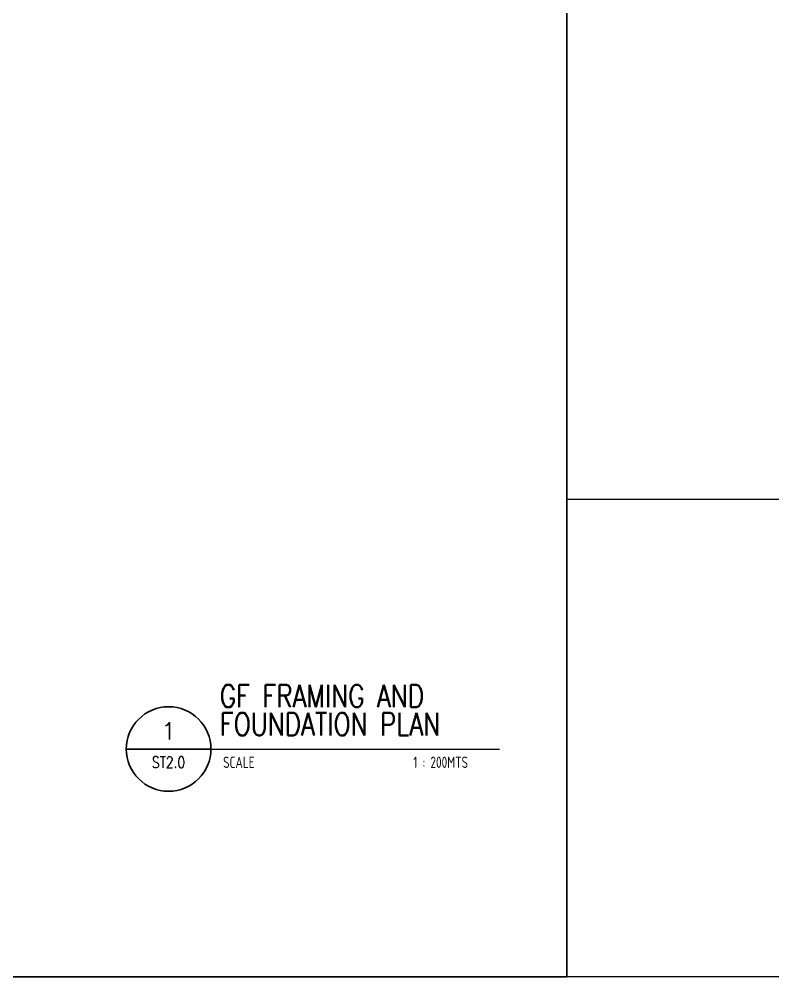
# Model space of a CAD drawing. Header units: millimetres. Extents: x 306431 to 569278, y -16030 to 119854.
# Drawn here: x 462422 to 515850, y -16030 to 51912 of the extents above; entities that cross this region are included whole.
import ezdxf
from ezdxf.enums import TextEntityAlignment as Align

# ---------------------------------------------------------------- set-up
doc = ezdxf.new("R2010")
doc.units = ezdxf.units.MM
doc.header["$MEASUREMENT"] = 0
doc.layers.add('A_LINE', color=1, linetype='Continuous', lineweight=9)
doc.layers.add('S-DETL-GRID', color=62, linetype='Continuous', lineweight=9, plot=False)
doc.layers.add('TARGET-MAIN', color=1, linetype='Continuous')
doc.styles.add('ARCHITEXT', font='architxt.shx', dxfattribs={"width": 0.85})
doc.styles.add('SIMPLEX', font='SIMPLEX.shx', dxfattribs={"width": 0.75, "height": 400})

# ---------------------------------------------------------------- blocks, each defined once
blk = doc.blocks.new('TARGET-DWGLABEL')
at = {"layer": 'TARGET-MAIN'}
blk.add_line((-7.5, 0), (7.5, 0), dxfattribs=at)
blk.add_circle((0, 0), 7.5, dxfattribs=at)
at = {"layer": 'TARGET-MAIN', "color": 2, "style": 'ARCHITEXT', "width": 0.85}
blk.add_text('SCALE', height=2, dxfattribs=at).set_placement((9.66, -2.36), align=Align.MIDDLE_LEFT)
at = {"layer": 'TARGET-MAIN', "color": 6, "style": 'ARCHITEXT', "width": 0.85}
blk.add_attdef('DRAWING_TITLE', text='', height=5, dxfattribs=at).set_placement((9.08, 4.41), align=Align.MIDDLE_LEFT)
at = {"layer": 'TARGET-MAIN', "color": 4, "style": 'ARCHITEXT', "width": 0.85}
blk.add_attdef('DWG_NO.', text='', height=3, dxfattribs=at).set_placement((0, 3.17), align=Align.MIDDLE_CENTER)
at = {"layer": 'TARGET-MAIN', "color": 3, "style": 'ARCHITEXT', "width": 0.85}
blk.add_attdef('SHT_NO.', text='', height=2, dxfattribs=at).set_placement((-0.02, -2.36), align=Align.MIDDLE_CENTER)
at = {"layer": 'TARGET-MAIN', "color": 2, "style": 'ARCHITEXT', "width": 0.85}
blk.add_attdef('SCALE', text='', height=2, dxfattribs=at).set_placement((69.6, -2.36), align=Align.MIDDLE_RIGHT)

msp = doc.modelspace()

# ---------------------------------------------------------------- linework, layer by layer
at = {"layer": 'A_LINE', "color": 1}
msp.add_line((470016.4, 134.1, 0), (496480.4, 134.1, 0), dxfattribs=at)
at = {"layer": 'Defpoints', "ltscale": 0.05, "elevation": 0}
msp.add_lwpolyline([(306430.8, -16030), (501238.3, -16030), (501238.3, 119854.2), (306430.8, 119854.2)], close=True, dxfattribs=at)
at = {"layer": 'S-DETL-GRID', "color": 252, "elevation": 0}
msp.add_lwpolyline([(501238.3, 17870), (549838.3, 17870), (549838.3, -16030), (501238.3, -16030)], close=True, dxfattribs=at)

# ---------------------------------------------------------------- block references
at = {"layer": 'TARGET-MAIN', "color": 1}
ref = msp.add_blockref('TARGET-DWGLABEL', (473016.4, 134.1, 0), dxfattribs=dict(at, xscale=400, yscale=400, zscale=400))
ref.add_attrib('DWG_NO.', '1', dxfattribs={"color": 4, "height": 1200, "style": 'SIMPLEX', "width": 1.1}).set_placement((473016.4, 1403.5, 0), align=Align.MIDDLE_CENTER)
ref.add_attrib('SHT_NO.', 'ST2.0', dxfattribs={"color": 3, "height": 800, "style": 'SIMPLEX', "width": 0.8}).set_placement((473010.3, -808, 0), align=Align.MIDDLE_CENTER)
ref.add_attrib('DRAWING_TITLE', 'GF FRAMING AND', dxfattribs={"color": 5, "height": 1600, "style": 'SIMPLEX', "width": 0.8}).set_placement((476648, 3896.8, 0), align=Align.MIDDLE_LEFT)
ref.add_attrib('DRAWING_TITLE', 'FOUNDATION PLAN', dxfattribs={"color": 5, "height": 1600, "style": 'SIMPLEX', "width": 0.8}).set_placement((476648, 1896.8, 0), align=Align.MIDDLE_LEFT)
ref.add_attrib('SCALE', '1 : 200MTS', dxfattribs={"color": 2, "height": 800, "style": 'ARCHITEXT', "width": 0.85}).set_placement((494245.9, -808, 0), align=Align.MIDDLE_RIGHT)

doc.saveas('drawing.dxf')
